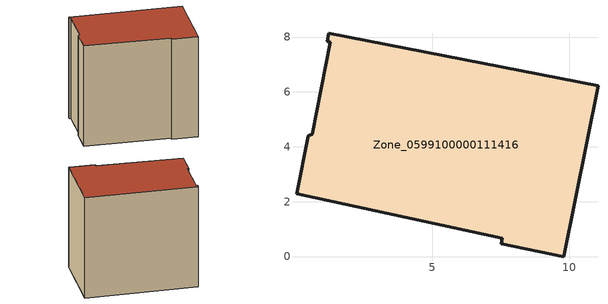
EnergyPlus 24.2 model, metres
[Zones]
Zone_0599100000111416
 floor ground (C_G): 9.81,0 7.53,0.47 7.57,0.67 0.06,2.29 0.48,4.41 0.64,4.45 1.29,7.81 1.17,7.84 1.23,8.13 11.05,6.23 z0
 wall outside (C_F): 9.81,0 11.05,6.23 1.23,8.13 1.17,7.84 1.29,7.81 0.64,4.45 0.48,4.41 0.06,2.29 7.57,0.67 7.53,0.47 9.81,0 z0:9.5
 roof outside (C_R): 7.53,0.47 9.81,0 11.05,6.23 1.23,8.13 1.17,7.84 1.29,7.81 0.64,4.45 0.48,4.41 0.06,2.29 7.57,0.67 z9.5
[BUILDING]
Pand.0599100000111416: North Axis=0; Terrain=City; Loads Convergence Tolerance Value=0.04; Temperature Convergence Tolerance Value=0.4; Solar Distribution=FullExterior; Maximum Number of Warmup Days=25; Minimum Number of Warmup Days=1
[Site:Location]
Rotterdam.The.Hague.AP_ZH_NLD Design_Conditions: Latitude=51.96; Longitude=4.45; Time Zone=1; Elevation=-4.5
[SITE:GROUNDTEMPERATURE:BUILDINGSURFACE]
18, 18, 18, 18, 18, 18, 18, 18, 18, 18, 18, 18
[MATERIAL] Thermal Absorptance=0.9; Solar Absorptance=0.7; Visible Absorptance=0.7
Name | Roughness | Thickness | Conductivity | Density | Specific Heat
G.TC.1946-1964 | MediumSmooth | 0.15 | 1 | 540 | 1210
F.TC.1946-1964 | Rough | 0.3 | 0.857143 | 1920 | 840
R.TC.1946-1964 | MediumRough | 0.2 | 0.235294 | 1500 | 1000
[CONSTRUCTION]
C_G: G.TC.1946-1964
C_F: F.TC.1946-1964
C_R: R.TC.1946-1964
[ZONE]
Zone_0599100000111416: Type=1; Multiplier=1; Ceiling Height=Autocalculate; Volume=Autocalculate; Floor Area=autocalculate; Part of Total Floor Area=Yes
[ZONEINFILTRATION:DESIGNFLOWRATE]
Infil_Zone_0599100000111416: Zone or ZoneList or Space or SpaceList=Zone_0599100000111416; Schedule=AlwaysOn; Design Flow Rate Calculation Method=Flow/Area; Flow Rate per Floor Area=0.003; Constant Term Coefficient=1; Temperature Term Coefficient=0; Velocity Term Coefficient=0; Velocity Squared Term Coefficient=0
[HVACTEMPLATE:ZONE:IDEALLOADSAIRSYSTEM]
Zone_0599100000111416: Maximum Heating Supply Air Temperature=50; Minimum Cooling Supply Air Temperature=13; Maximum Heating Supply Air Humidity Ratio=0.0156; Minimum Cooling Supply Air Humidity Ratio=0.0077; Heating Limit=NoLimit; Cooling Limit=NoLimit; Dehumidification Control Type=ConstantSensibleHeatRatio; Cooling Sensible Heat Ratio=0.7; Dehumidification Setpoint=60; Humidification Control Type=None; Humidification Setpoint=30; Outdoor Air Method=None; Outdoor Air Flow Rate per Person=0.00944; Outdoor Air Flow Rate per Zone Floor Area=0; Outdoor Air Flow Rate per Zone=0; Demand Controlled Ventilation Type=None; Outdoor Air Economizer Type=NoEconomizer; Heat Recovery Type=None; Sensible Heat Recovery Effectiveness=0.7; Latent Heat Recovery Effectiveness=0.65
[ZONECONTROL:THERMOSTAT]
ThermostatControl_Zone_0599100000111416: Zone or ZoneList=Zone_0599100000111416; Control Type Schedule=DualSetpointControlType; Control 1=Thermostat_Zone_0599100000111416; Temperature Difference Between Cutout And Setpoint=0
[THERMOSTATSETPOINT:DUALSETPOINT]
Thermostat_Zone_0599100000111416: Heating Setpoint Temperature Schedule=HeatingSetpoint_Zone_0599100000111416; Cooling Setpoint Temperature Schedule=CoolingSetpoint_Zone_0599100000111416
[SCHEDULE:COMPACT]
HeatingSetpoint_Zone_0599100000111416: Through: 12/31, For: AllDays, Until: 24:00, 21
CoolingSetpoint_Zone_0599100000111416: Through: 12/31, For: AllDays, Until: 24:00, 24
DualSetpointControlType: Through: 12/31, For: AllDays, Until: 24:00, 4
AlwaysOn: Through: 12/31, For: AllDays, Until: 24:00, 1
